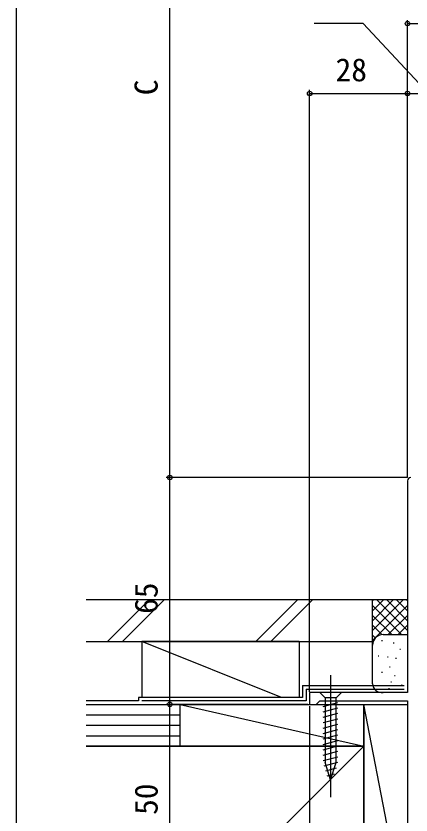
# Model space of a CAD drawing. Units: millimetres, scale not verified. Extents: x -525 to 525, y -783 to 778.
# Drawn here: x -525 to -412, y 262.2 to 491.1 of the extents above; entities that cross this region are included whole.
import ezdxf
from ezdxf.enums import TextEntityAlignment as Align

# ---------------------------------------------------------------- set-up
doc = ezdxf.new("R2010")
doc.units = ezdxf.units.MM
doc.header["$LTSCALE"] = 4
for name, color, linetype in [('0-3_YKK_11', 7, 'Continuous'), ('0-5_YKK_13', 4, 'Continuous'), ('0-7_YKK_D', 6, 'Continuous'), ('0-8_YKK_ZWAK', 7, 'Continuous'), ('0-9_YSS_K', 3, 'Continuous'), ('0-A_YSS_KE', 3, 'Continuous')]:
    doc.layers.add(name, color=color, linetype=linetype)
doc.styles.add('ＭＳ ゴシック', font='')
doc.styles.get('ＭＳ ゴシック').set_extended_font_data('MS Gothic')

msp = doc.modelspace()

# ---------------------------------------------------------------- linework, layer by layer
at = {"layer": '0-3_YKK_11'}
msp.add_lwpolyline([(-413, 357.926), (-413, 297.326), (-441, 297.326), (-441, 293.926), (-439.1, 293.926), (-438.6, 294.426), (-438.1, 294.926), (-413, 294.926), (-413, 243.926), (-411.5, 243.926), (-411.5, 231.426), (-413, 231.426), (-413, 228.926), (-409, 228.926), (-409, 243.926), (-357, 243.926), (-357, 245.726), (-359, 245.726), (-359, 270.426), (-362.3, 270.426)], dxfattribs=at)
msp.add_arc((-412, 357.926), 1, 90.00001, 179.99999, dxfattribs=at)
at = {"layer": '0-5_YKK_13'}
for p, q in [((-435, 302.326), (-435, 267.326)), ((-431.9, 297.326), (-438.1, 297.326)), ((-438.1, 297.326), (-436.55, 295.776)), ((-436.55, 295.776), (-436.55, 277.242)), ((-433.45, 295.776), (-436.55, 295.776)), ((-431.9, 297.326), (-433.45, 295.776)), ((-433.45, 277.242), (-433.45, 295.776)), ((-437.1, 293.35), (-432.9, 294.475)), ((-437.1, 291.797), (-432.9, 292.922)), ((-437.1, 290.244), (-432.9, 291.369)), ((-437.1, 288.691), (-432.9, 289.816)), ((-437.1, 287.138), (-432.9, 288.263)), ((-437.1, 285.585), (-432.9, 286.71)), ((-437.1, 284.032), (-432.9, 285.158)), ((-437.1, 282.479), (-432.9, 283.605)), ((-437.1, 280.926), (-432.9, 282.052)), ((-437.1, 279.373), (-432.9, 280.499)), ((-437.1, 277.82), (-432.9, 278.946)), ((-436.841, 276.337), (-432.9, 277.393)), ((-435, 272.326), (-436.55, 277.242)), ((-435, 272.326), (-433.45, 277.242)), ((-436.39, 274.905), (-433.354, 275.718)), ((-435.938, 273.473), (-433.888, 274.022))]:
    msp.add_line(p, q, dxfattribs=at)
at = {"layer": '0-7_YKK_D'}
for p, q in [((-481, 358.926), (-481, 586.644)), ((-413, 363.926), (-413, 489.926)), ((-413, 488.926), (-357, 488.926)), ((-441, 297.526), (-441, 469.926)), ((-413, 358.926), (-413, 469.926)), ((-413, 359.926), (-413, 469.926)), ((-441, 468.926), (-413, 468.926)), ((-413, 468.926), (-401, 468.926)), ((-413, 358.926), (-482, 358.926)), ((-414, 358.926), (-482, 358.926)), ((-481, 293.926), (-481, 358.926)), ((-441.5, 293.926), (-482, 293.926)), ((-441.5, 293.926), (-482, 293.926)), ((-481, 243.926), (-481, 293.926)), ((-441, 293.426), (-441, -33.886))]:
    msp.add_line(p, q, dxfattribs=at)
msp.add_lwpolyline([(-407, 468.926), (-425.641, 488.926), (-439.686, 488.926)], dxfattribs=at)
for centre in [(-413, 488.926), (-441, 468.926), (-413, 468.926), (-413, 468.926), (-481, 358.926), (-481, 358.926), (-481, 293.926), (-481, 293.926)]:
    msp.add_circle(centre, 0.637, dxfattribs=at)
at = {"layer": '0-8_YKK_ZWAK'}
msp.add_line((-525, 747.3), (-525, -782.7), dxfattribs=at)
at = {"layer": '0-9_YSS_K'}
for p, q in [((-498.78, 311.926), (-486.78, 323.926)), ((-494.537, 311.926), (-482.537, 323.926)), ((-456.353, 311.926), (-444.353, 323.926)), ((-452.111, 311.926), (-440.111, 323.926)), ((-423.001, 323.926), (-413.001, 323.926)), ((-423.001, 310.926), (-423.001, 323.926)), ((-414.143, 323.926), (-423.001, 315.068)), ((-416.971, 323.926), (-423.001, 317.897)), ((-419.8, 323.926), (-423.001, 320.725)), ((-422.628, 323.926), (-423.001, 323.553)), ((-413.001, 315.068), (-421.858, 323.926)), ((-413.001, 317.897), (-419.03, 323.926)), ((-413.001, 320.725), (-416.202, 323.926)), ((-413.001, 323.553), (-413.373, 323.926)), ((-413.001, 322.24), (-423.001, 312.24)), ((-414.687, 313.926), (-423.001, 322.24)), ((-417.515, 313.926), (-423.001, 319.411)), ((-413.001, 319.411), (-418.486, 313.926)), ((-420.326, 313.908), (-423.001, 316.583)), ((-413.001, 316.583), (-415.675, 313.908)), ((-422.206, 312.96), (-423.001, 313.754)), ((-420.001, 313.926), (-413.001, 313.926)), ((-449.001, 295.926), (-489.001, 311.926)), ((-489.001, 311.926), (-489.001, 295.926)), ((-444.001, 311.926), (-489.001, 311.926)), ((-444.001, 311.926), (-444.001, 295.926)), ((-420.196, 312.098), (-420.396, 312.098)), ((-416.857, 311.431), (-417.057, 311.431)), ((-423.001, 299.826), (-423.001, 310.926)), ((-415.001, 309.6), (-415.201, 309.6)), ((-421.197, 307.759), (-421.397, 307.759)), ((-418.526, 307.425), (-418.727, 307.425)), ((-416.19, 307.091), (-416.39, 307.091)), ((-417.924, 304.632), (-418.124, 304.632)), ((-420.196, 303.085), (-420.396, 303.085)), ((-417.545, 300.306), (-417.745, 300.306)), ((-416.524, 302.084), (-416.724, 302.084)), ((-421.197, 299.244), (-421.397, 299.244)), ((-418.193, 298.412), (-418.393, 298.412)), ((-414.541, 299.475), (-414.741, 299.475)), ((-413.301, 297.326), (-420.001, 297.326)), ((-504.893, 293.926), (-478.001, 293.926)), ((-489.001, 293.926), (-444.001, 293.926)), ((-478.001, 281.926), (-478.001, 293.926)), ((-478.001, 293.926), (-425.501, 281.926)), ((-413, 228.926), (-425.501, 293.926)), ((-504.893, 290.926), (-478.001, 290.926)), ((-504.893, 287.926), (-478.001, 287.926)), ((-504.893, 284.926), (-478.001, 284.926)), ((-425.503, 281.926), (-504.893, 202.536)), ((-478.001, 281.926), (-504.893, 281.926))]:
    msp.add_line(p, q, dxfattribs=at)
for points in [[(-478.001, 281.926), (-478.001, 293.926), (-425.501, 293.926), (-425.501, 281.926)], [(-425.501, 228.926), (-425.501, 293.926), (-413.001, 293.926), (-413, 228.926)]]:
    msp.add_lwpolyline(points, close=True, dxfattribs=at)
for centre, radius, start, end in [((-420.001, 310.926), 3, 90, 180), ((-420.393, 299.935), 2.609, 181.73764, 278.65122)]:
    msp.add_arc(centre, radius, start, end, dxfattribs=at)
at = {"layer": '0-A_YSS_KE'}
for p, q in [((-504.893, 323.926), (-423.001, 323.926)), ((-443.001, 299.326), (-414.001, 299.326)), ((-442.001, 298.326), (-414.001, 298.326)), ((-490.001, 295.926), (-490.001, 294.926)), ((-490.001, 294.926), (-504.893, 294.926))]:
    msp.add_line(p, q, dxfattribs=at)
for points in [[(-504.893, 311.926), (-423.001, 311.926), (-423.001, 323.926)], [(-443.001, 299.326), (-443.001, 295.926), (-490.001, 295.926)], [(-442.001, 298.326), (-442.001, 294.926), (-489.001, 294.926)], [(-504.893, 281.926), (-425.503, 281.926), (-425.503, 176.926), (-504.893, 176.926)]]:
    msp.add_lwpolyline(points, dxfattribs=at)

# ---------------------------------------------------------------- texts
at = {"layer": '0-7_YKK_D', "style": 'ＭＳ ゴシック'}
msp.add_text('28', height=6.598, dxfattribs=at).set_placement((-433.571, 470.426), align=Align.BOTTOM_LEFT)
for s, p in [('C', (-482.5, 468.413)), ('65', (-482.5, 319.855)), ('50', (-482.5, 262.278))]:
    msp.add_text(s, height=6.598, rotation=90, dxfattribs=at).set_placement(p, align=Align.BOTTOM_LEFT)

doc.saveas('drawing.dxf')
